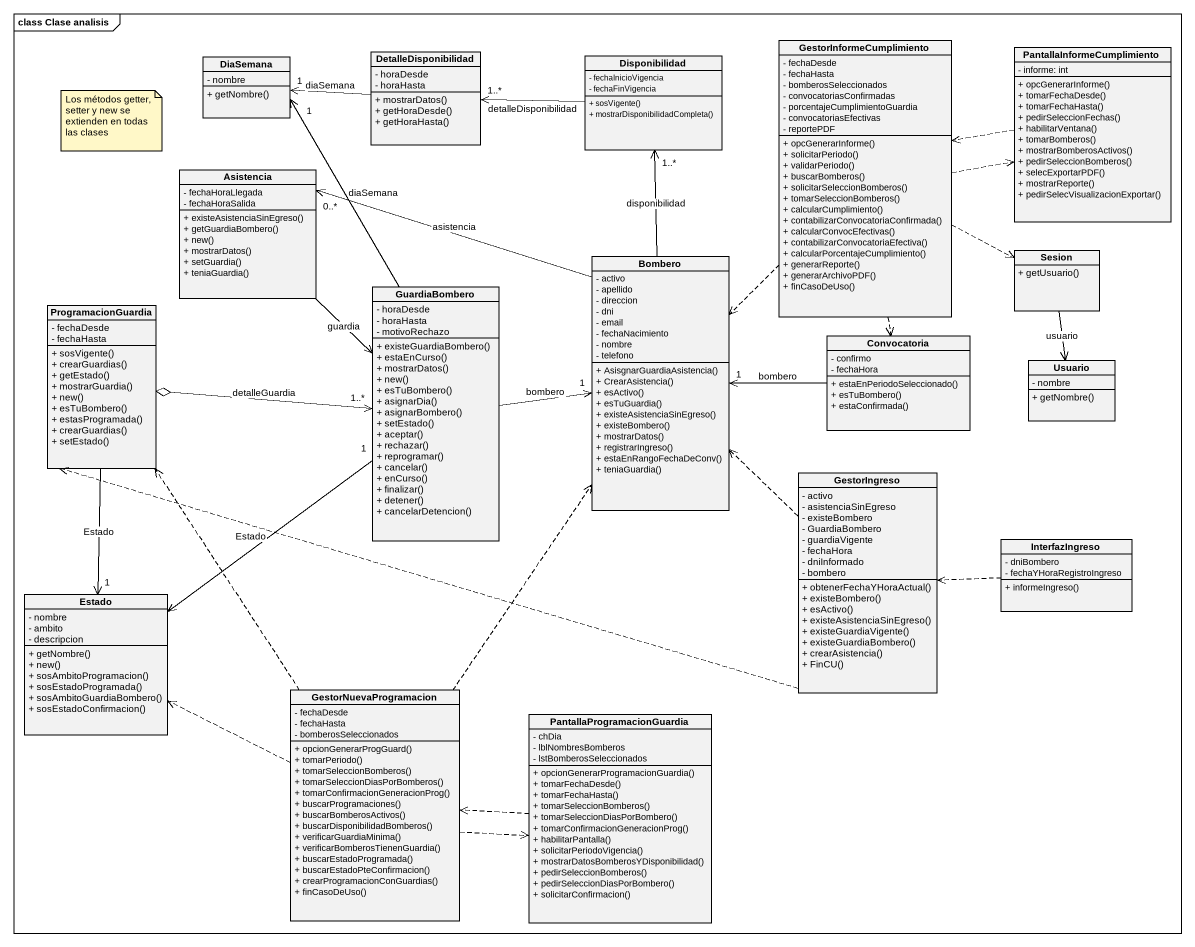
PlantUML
@startuml
mainframe class Clase analisis
hide circle
hide empty members
skinparam classAttributeIconSize 0
class DiaSemana {
  - nombre
  + getNombre()
}
class DetalleDisponibilidad {
  - horaDesde
  - horaHasta
  + mostrarDatos()
  + getHoraDesde()
  + getHoraHasta()
}
class Disponibilidad {
  - fechaInicioVigencia
  - fechaFinVigencia
  + sosVigente()
  + mostrarDisponibilidadCompleta()
}
class GestorInformeCumplimiento {
  - fechaDesde
  - fechaHasta
  - bomberosSeleccionados
  - convocatoriasConfirmadas
  - porcentajeCumplimientoGuardia
  - convocatoriasEfectivas
  - reportePDF
  + opcGenerarInforme()
  + solicitarPeriodo()
  + validarPeriodo()
  + buscarBomberos()
  + solicitarSeleccionBomberos()
  + tomarSeleccionBomberos()
  + calcularCumplimiento()
  + contabilizarConvocatoriaConfirmada()
  + calcularConvocEfectivas()
  + contabilizarConvocatoriaEfectiva()
  + calcularPorcentajeCumplimiento()
  + generarReporte()
  + generarArchivoPDF()
  + finCasoDeUso()
}
class PantallaInformeCumplimiento {
  - informe: int
  + opcGenerarInforme()
  + tomarFechaDesde()
  + tomarFechaHasta()
  + pedirSeleccionFechas()
  + habilitarVentana()
  + tomarBomberos()
  + mostrarBomberosActivos()
  + pedirSeleccionBomberos()
  + selecExportarPDF()
  + mostrarReporte()
  + pedirSelecVisualizacionExportar()
}
class Asistencia {
  - fechaHoraLlegada
  - fechaHoraSalida
  + existeAsistenciaSinEgreso()
  + getGuardiaBombero()
  + new()
  + mostrarDatos()
  + setGuardia()
  + teniaGuardia()
}
class Bombero {
  - activo
  - apellido
  - direccion
  - dni
  - email
  - fechaNacimiento
  - nombre
  - telefono
  + AsisgnarGuardiaAsistencia()
  + CrearAsistencia()
  + esActivo()
  + esTuGuardia()
  + existeAsistenciaSinEgreso()
  + existeBombero()
  + mostrarDatos()
  + registrarIngreso()
  + estaEnRangoFechaDeConv()
  + teniaGuardia()
}
class Sesion {
  + getUsuario()
}
class ProgramacionGuardia {
  - fechaDesde
  - fechaHasta
  + sosVigente()
  + crearGuardias()
  + getEstado()
  + mostrarGuardia()
  + new()
  + esTuBombero()
  + estasProgramada()
  + crearGuardias()
  + setEstado()
}
class GuardiaBombero {
  - horaDesde
  - horaHasta
  - motivoRechazo
  + existeGuardiaBombero()
  + estaEnCurso()
  + mostrarDatos()
  + new()
  + esTuBombero()
  + asignarDia()
  + asignarBombero()
  + setEstado()
  + aceptar()
  + rechazar()
  + reprogramar()
  + cancelar()
  + enCurso()
  + finalizar()
  + detener()
  + cancelarDetencion()
}
class Convocatoria {
  - confirmo
  - fechaHora
  + estaEnPeriodoSeleccionado()
  + esTuBombero()
  + estaConfirmada()
}
class Usuario {
  - nombre
  + getNombre()
}
class GestorIngreso {
  - activo
  - asistenciaSinEgreso
  - existeBombero
  - GuardiaBombero
  - guardiaVigente
  - fechaHora
  - dniInformado
  - bombero
  + obtenerFechaYHoraActual()
  + existeBombero()
  + esActivo()
  + existeAsistenciaSinEgreso()
  + existeGuardiaVigente()
  + existeGuardiaBombero()
  + crearAsistencia()
  + FinCU()
}
class InterfazIngreso {
  - dniBombero
  - fechaYHoraRegistroIngreso
  + informeIngreso()
}
class Estado {
  - nombre
  - ambito
  - descripcion
  + getNombre()
  + new()
  + sosAmbitoProgramacion()
  + sosEstadoProgramada()
  + sosAmbitoGuardiaBombero()
  + sosEstadoConfirmacion()
}
class GestorNuevaProgramacion {
  - fechaDesde
  - fechaHasta
  - bomberosSeleccionados
  + opcionGenerarProgGuard()
  + tomarPeriodo()
  + tomarSeleccionBomberos()
  + tomarSeleccionDiasPorBomberos()
  + tomarConfirmacionGeneracionProg()
  + buscarProgramaciones()
  + buscarBomberosActivos()
  + buscarDisponibilidadBomberos()
  + verificarGuardiaMinima()
  + verificarBomberosTienenGuardia()
  + buscarEstadoProgramada()
  + buscarEstadoPteConfirmacion()
  + crearProgramacionConGuardias()
  + finCasoDeUso()
}
class PantallaProgramacionGuardia {
  - chDia
  - lblNombresBomberos
  - lstBomberosSeleccionados
  + opcionGenerarProgramacionGuardia()
  + tomarFechaDesde()
  + tomarFechaHasta()
  + tomarSeleccionBomberos()
  + tomarSeleccionDiasPorBombero()
  + tomarConfirmacionGeneracionProg()
  + habilitarPantalla()
  + solicitarPeriodoVigencia()
  + mostrarDatosBomberosYDisponibilidad()
  + pedirSeleccionBomberos()
  + pedirSeleccionDiasPorBombero()
  + solicitarConfirmacion()
}
DetalleDisponibilidad -left-> "1" DiaSemana : diaSemana
Disponibilidad -left-> "1..*" DetalleDisponibilidad : detalleDisponibilidad
GestorInformeCumplimiento .right.> PantallaInformeCumplimiento
GestorInformeCumplimiento ..> Bombero
GestorInformeCumplimiento .right.> Sesion
GestorInformeCumplimiento ..> Convocatoria
PantallaInformeCumplimiento .left.> GestorInformeCumplimiento
Asistencia --> GuardiaBombero : guardia
Bombero -up-> "1..*" Disponibilidad : disponibilidad
Bombero -left-> "0..*" Asistencia : asistencia
Sesion --> Usuario : usuario
ProgramacionGuardia --> "1" Estado : Estado
GuardiaBombero -up-> "1" DiaSemana : diaSemana
GuardiaBombero -right-> "1" Bombero : bombero
GuardiaBombero "1..*" <-left-o ProgramacionGuardia : detalleGuardia
GuardiaBombero "1" --> Estado : Estado
Convocatoria -left-> "1" Bombero : bombero
GestorIngreso .up.> Bombero
GestorIngreso .left.> ProgramacionGuardia
InterfazIngreso .left.> GestorIngreso
GestorNuevaProgramacion .up.> Bombero
GestorNuevaProgramacion .up.> ProgramacionGuardia
GestorNuevaProgramacion .left.> Estado
GestorNuevaProgramacion .right.> PantallaProgramacionGuardia
PantallaProgramacionGuardia .left.> GestorNuevaProgramacion
note as N1
  Los métodos getter, setter y new se extienden en todas las clases
end note
@enduml
